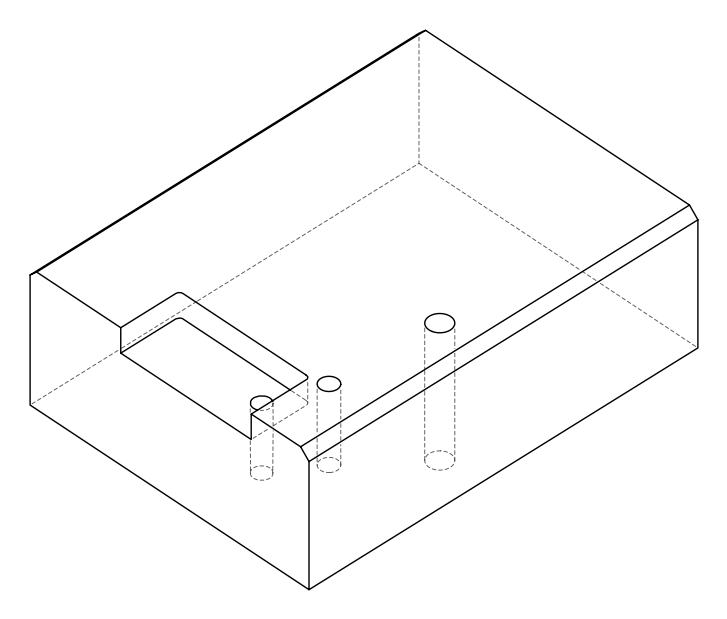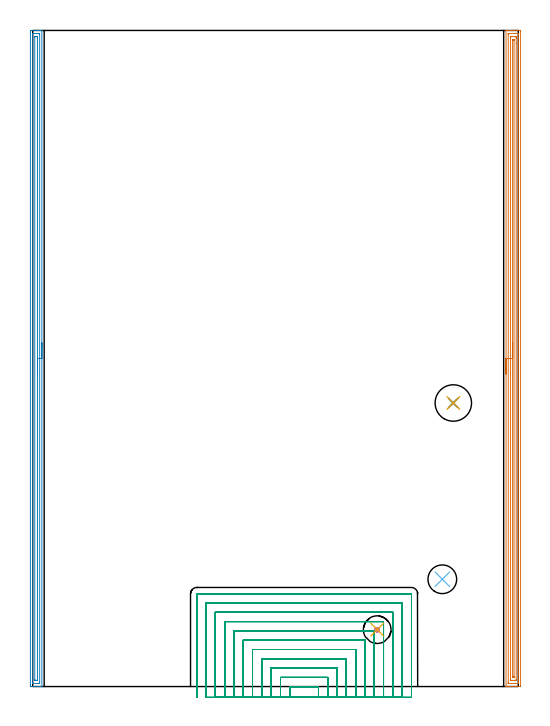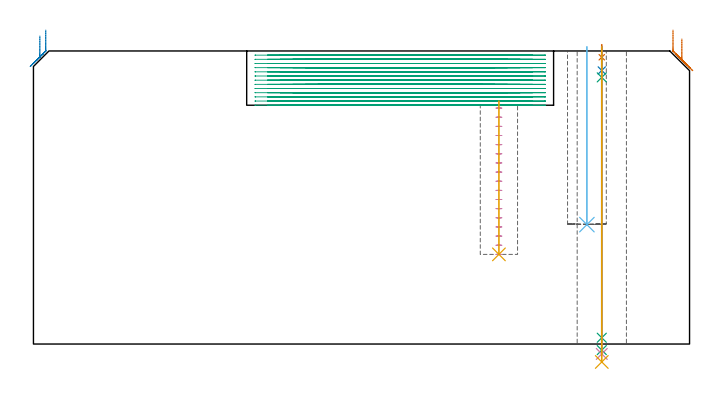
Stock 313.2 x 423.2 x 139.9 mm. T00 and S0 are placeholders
(PLAN: 11 operations, 9 tool changes, 113.8 min)
(1 AREA_MILL | FG_CHAMFER_SURFACE | UGT0205_001 | 13.73 min | 18696 mm3)
(2 AREA_MILL_1 | FG_CHAMFER_SURFACE_1 | UGT0205_001 | 10.36 min | 11587 mm3)
(3 MILL_SLOT | SLOT_PARTIAL_RECTANGULAR | NXT0201_009 | Follow Part, ap 2, ae 75% | 86.19 min | 242290 mm3)
(4 MILL_BLIND_HOLE_FROM_SOLID_MATERIAL | STEP1POCKET | UGT0201_133 | Spiral | 0.92 min | 17721 mm3)
(5 BORE_BLIND_HOLE | STEP1POCKET | UGT0332_075 | 0.3 min | 0 mm3)
(6 INDEXABLE_INSERT_DRILL_BLIND_HOLE_FROM_SOLID | STEP1POCKET_1 | NXT0302_008 | 0.34 min | 22179 mm3)
(7 SPOT_DRILL | STEP1HOLE | NXT0321_9005460120000 | 0.05 min | 160 mm3)
(8 DRILL_BLIND_HOLE_INTO_CENTER | STEP1HOLE | NXT0301_033 | 0.05 min | 217 mm3)
(9 GUN_DRILL_THROUGH_HOLE | STEP1HOLE | UGT0307_002 | 0.63 min | 3666 mm3)
(10 SPADE_DRILL_TO_ENLARGE_THROUGH_HOLE | STEP1HOLE | UGT0306_005 | 0.59 min | 18992 mm3)
(11 DRILL_TO_ENLARGE_THROUGH_HOLE | STEP1HOLE | UGT0301_056 | 0.6 min | 37584 mm3)
(TOOL UGT0205_001 | Chamfer Mill 20 x 3 x 45 deg. | D20 FL50 Z2)
(TOOL NXT0201_009 | ENDMILL 8mm [2P460-0800-NA 1630] | D8 FL26 Z6)
(TOOL UGT0201_133 | Carbide End Mill 15.0 | D15 FL30 Z4)
(TOOL UGT0332_075 | 17.75 mm Rough Boring Bar | D17.75)
(TOOL NXT0302_008 | Index. Insert Drill 18.5mm [880-D1850L25-05] | D18.5 PA176 FL93 Z2)
(TOOL NXT0321_9005460120000 | NC Spot Drill, 142deg, 12mm, Carbide, Uncoated | D12 PA142 FL30 Z2)
(TOOL NXT0301_033 | Carbide Drill 6.2mm [860.1-0620-031A1-MM 2214] | D6.2 PA140 FL53 Z2)
(TOOL UGT0307_002 | Gun Drill 6 mm | D6 PA130 FL24 Z1)
(TOOL UGT0306_005 | Spade Drill 14.5mm | D14.5 PA132 FL10 Z2)
(TOOL UGT0301_056 | Twist Drill 23.5 mm | D23.5 PA118 FL155 Z2)
(OP 1 AREA_MILL)
G17 G21 G94 G90
T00 M6
G54
G17 G0 G90 X305.3 Y201.6 S1061 M3
G43 Z149.9 H0
G94 G1 Y201.638 Z149.028 F250.
Y201.752 Z148.163
Y201.941 Z147.312
Y202.203 Z146.48
Y202.537 Z145.674
Y202.94 Z144.9
Y203.408 Z144.164
Y203.94 Z143.472
Y204.529 Z142.829
Y205.172 Z142.239
Y205.864 Z141.708
Y206.6 Z141.24
Y207.374 Z140.837
Y208.18 Z140.503
Y209.012 Z140.241
Y209.863 Z140.052
Y210.728 Z139.938
Y211.6 Z139.9
Y423.021
X305.302 Y423.19 Z139.888
X305.432 Y423.197 Z139.761
X305.569 Y423.2 Z139.631
X305.806 Z139.393
X306.508 Z138.687
X307.731 Z137.465
X308.254 Z136.941
X308.866 Z136.33
X314.365 Z130.832
X314.631 Y423.196 Z130.567
X314.692 Y423.19 Z130.505
X314.699 Y423.126 Z130.499
X314.7 Y422.573 Z130.5
Y0.627
X314.694 Y0.069 Z130.504
X314.692 Y0.01 Z130.506
X314.627 Y0. Z130.571
X308.254 Z136.941
X307.731 Z137.465
X307.381 Z137.815
X306.858 Z138.338
X306.508 Z138.687
X305.569 Z139.631
X305.434 Z139.758
X305.376 Z139.815
X305.303 Y0.01 Z139.888
X305.3 Y0.179 Z139.9
Y211.6
X306.714 Z138.486
X306.715 Y420.786 Z138.485
X306.717 Y421.127 Z138.483
X306.718 Y421.168 Z138.482
X306.72 Y421.183 Z138.48
X306.735 Y421.19 Z138.465
X306.841 Y421.195 Z138.359
X306.977 Y421.199 Z138.223
X313.088 Z132.112
X313.24 Y421.196 Z131.96
X313.272 Y421.192 Z131.928
X313.279 Y421.188 Z131.921
X313.282 Y421.177 Z131.918
X313.284 Y421.142 Z131.916
X313.285 Y420.997 Z131.915
X313.286 Y420.786 Z131.914
X313.285 Y2.414 Z131.915
X313.283 Y2.073 Z131.917
X313.281 Y2.032 Z131.919
X313.28 Y2.017 Z131.92
X313.265 Y2.01 Z131.935
X313.159 Y2.005 Z132.041
X313.023 Y2.001 Z132.177
X306.912 Z138.288
X306.76 Y2.004 Z138.44
X306.728 Y2.008 Z138.472
X306.721 Y2.012 Z138.479
X306.718 Y2.023 Z138.482
X306.716 Y2.058 Z138.484
X306.715 Y2.203 Z138.485
X306.714 Y2.414 Z138.486
Y211.6
X308.128 Z137.072
X308.129 Y418.998 Z137.071
X308.131 Y419.124 Z137.069
X308.134 Y419.167 Z137.066
X308.137 Y419.19 Z137.063
X308.156 Y419.192 Z137.044
X308.254 Y419.195 Z136.946
X308.929 Y419.2 Z136.271
X309.127 Z136.073
X310.675 Z134.525
X311.549 Y419.199 Z133.651
X311.746 Y419.197 Z133.454
X311.812 Y419.194 Z133.388
X311.858 Y419.19 Z133.342
X311.864 Y419.125 Z133.336
X311.868 Y418.998 Z133.332
X311.87 Y418.87 Z133.33
X311.871 Y418.104 Z133.329
Y414.876
Y4.202
X311.869 Y4.076 Z133.331
X311.866 Y4.033 Z133.334
X311.863 Y4.01 Z133.337
X311.844 Y4.008 Z133.356
X311.746 Y4.005 Z133.454
X311.07 Y4. Z134.13
X310.873 Z134.327
X309.324 Z135.876
X308.451 Y4.001 Z136.749
X308.254 Y4.003 Z136.946
X308.188 Y4.006 Z137.012
X308.142 Y4.01 Z137.058
X308.136 Y4.075 Z137.064
X308.132 Y4.202 Z137.068
X308.13 Y4.33 Z137.07
X308.129 Y5.096 Z137.071
Y8.323
X308.128 Y211.6 Z137.072
X309.543 Z135.657
Y416.94
X309.544 Y417.065 Z135.656
X309.547 Y417.148 Z135.653
X309.549 Y417.188 Z135.651
X309.569 Y417.19 Z135.631
X310. Y417.2 Z135.2
X310.01 Z135.19
X310.428 Y417.192 Z134.772
X310.449 Y417.19 Z134.751
X310.452 Y417.176 Z134.748
X310.456 Y417.142 Z134.744
X310.457 Y417.098 Z134.743
Y417.054
Y6.26
X310.456 Y6.135 Z134.744
X310.453 Y6.052 Z134.747
X310.45 Y6.012 Z134.75
X310.431 Y6.01 Z134.769
X310. Y6. Z135.2
X309.99 Z135.21
X309.572 Y6.008 Z135.628
X309.551 Y6.01 Z135.649
X309.548 Y6.024 Z135.652
X309.544 Y6.058 Z135.656
X309.543 Y6.102 Z135.657
Y6.146
Y211.6
Y212.472 Z135.695
Y213.336 Z135.809
Y214.188 Z135.998
Y215.02 Z136.26
Y215.826 Z136.594
Y216.6 Z136.997
Y217.336 Z137.466
Y218.028 Z137.997
Y218.671 Z138.586
Y219.26 Z139.229
Y219.791 Z139.922
Y220.26 Z140.657
Y220.663 Z141.431
Y220.997 Z142.237
Y221.259 Z143.069
Y221.448 Z143.921
Y221.562 Z144.786
Y221.6 Z145.657
G0 Z149.9
M5
M2
(OP 2 AREA_MILL_1)
G17 G21 G94 G90
T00 M6
G54
G17 G0 G90 X5.9 Y221.6 S1061 M3
G43 Z149.9 H0
G94 G1 Y221.562 Z149.028 F250.
Y221.448 Z148.163
Y221.259 Z147.312
Y220.997 Z146.48
Y220.663 Z145.674
Y220.26 Z144.9
Y219.792 Z144.164
Y219.26 Z143.472
Y218.671 Z142.829
Y218.028 Z142.24
Y217.336 Z141.708
Y216.6 Z141.24
Y215.826 Z140.837
Y215.02 Z140.503
Y214.188 Z140.241
Y213.336 Z140.052
Y212.472 Z139.938
Y211.6 Z139.9
Y0.18
X5.897 Y0.01 Z139.888
X5.847 Y0.007 Z139.839
X5.432 Y0. Z139.432
X5.143 Z139.142
X4.427 Z138.422
X3.178 Z137.175
X1.755 Z135.75
X-0.918 Y0.001 Z133.079
X-1.165 Y0.003 Z132.832
X-1.492 Y0.008 Z132.506
X-1.494 Y0.048 Z132.504
X-1.499 Y0.626 Z132.501
X-1.5 Y1.211 Z132.5
Y422.264
X-1.499 Y422.573 Z132.501
X-1.494 Y423.152 Z132.504
X-1.492 Y423.192 Z132.506
X-0.918 Y423.2 Z133.079
X2.645 Z136.64
X4.069 Z138.066
X4.427 Z138.422
X5.143 Z139.142
X5.432 Z139.432
X5.847 Y423.193 Z139.839
X5.897 Y423.19 Z139.888
X5.9 Y423.02 Z139.9
Y211.6
X4.486 Z138.486
X4.485 Y2.296 Z138.485
X4.481 Y2.179 Z138.481
X4.472 Y2.01 Z138.472
X4.427 Y2.007 Z138.427
X3.949 Y2.001 Z137.949
X0.385 Z134.385
X-0.027 Y2.008 Z133.973
X-0.079 Y2.011 Z133.921
X-0.084 Y2.238 Z133.916
X-0.085 Y2.355 Z133.915
Y420.904
X-0.081 Y421.021 Z133.919
X-0.072 Y421.19 Z133.928
X-0.027 Y421.193 Z133.973
X0.451 Y421.199 Z134.451
X4.015 Z138.015
X4.427 Y421.192 Z138.427
X4.479 Y421.189 Z138.479
X4.484 Y420.962 Z138.484
X4.485 Y420.845 Z138.485
X4.486 Y211.6 Z138.486
X3.072 Z137.072
X3.071 Y4.095 Z137.071
X3.07 Y4.042 Z137.07
X3.068 Y4.017 Z137.068
X3.066 Y4.011 Z137.066
X3.048 Y4.009 Z137.048
X2.846 Y4.001 Z136.846
X1.755 Z135.755
X1.553 Y4.005 Z135.553
X1.419 Y4.01 Z135.419
X1.335 Y4.017 Z135.335
X1.333 Y4.06 Z135.333
X1.331 Y4.202 Z135.331
X1.329 Y4.629 Z135.329
Y419.105
X1.33 Y419.158 Z135.33
X1.332 Y419.183 Z135.332
X1.334 Y419.189 Z135.334
X1.352 Y419.191 Z135.352
X1.554 Y419.199 Z135.554
X2.645 Z136.645
X2.847 Y419.195 Z136.847
X2.981 Y419.19 Z136.981
X3.065 Y419.183 Z137.065
X3.067 Y419.14 Z137.067
X3.069 Y418.998 Z137.069
X3.071 Y418.57 Z137.071
X3.072 Y211.6 Z137.072
Y210.728 Z137.11
Y209.864 Z137.223
Y209.012 Z137.412
Y208.18 Z137.675
Y207.374 Z138.008
Y206.6 Z138.411
Y205.864 Z138.88
Y205.172 Z139.411
Y204.529 Z140.
Y203.94 Z140.644
Y203.408 Z141.336
Y202.94 Z142.072
Y202.537 Z142.845
Y202.203 Z143.651
Y201.941 Z144.483
Y201.752 Z145.335
Y201.638 Z146.2
Y201.6 Z147.072
G0 Z149.9
M5
M2
(OP 3 MILL_SLOT)
G17 G21 G94 G90
T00 M6
G54
G17 G0 G90 X184.3 Y-7. S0 M3
G43 Z149.9 H1
Z137.908
G94 G1 Y-4. F250.
Y-0.1 F500.
X165.8
Y-4.
Y-7. F250.
X190.3
Y-4.
Y5.9 F500.
X159.8
Y-4.
Y-7. F250.
X196.3
Y-4.
Y11.9 F500.
X153.8
Y-4.
Y-7. F250.
X202.3
Y-4.
Y17.9 F500.
X147.8
Y-4.
Y-7. F250.
X208.3
Y-4.
Y23.9 F500.
X141.8
Y-4.
Y-7. F250.
X214.3
Y-4.
Y29.9 F500.
X135.8
Y-4.
Y-7. F250.
X220.3
Y-4.
Y35.9 F500.
X129.8
Y-4.
Y-7. F250.
X226.3
Y-4.
Y41.9 F500.
X123.8
Y-4.
Y-7. F250.
X232.3
Y-4.
Y47.9 F500.
X117.8
Y-4.
Y-7. F250.
X238.3
Y-4.
Y53.9 F500.
X111.8
Y-4.
Y-7. F250.
X244.3
Y-4.
Y59.8 F500.
X244.295 Y59.855
X244.255 Y59.895
X244.2 Y59.9
X105.9
X105.845 Y59.895
X105.805 Y59.855
X105.8 Y59.8
Y-4.
Y-7. F250.
G0 X184.3 Z135.915
G1 Y-4.
Y-0.1 F500.
X165.8
Y-4.
Y-7. F250.
X190.3
Y-4.
Y5.9 F500.
X159.8
Y-4.
Y-7. F250.
X196.3
Y-4.
Y11.9 F500.
X153.8
Y-4.
Y-7. F250.
X202.3
Y-4.
Y17.9 F500.
X147.8
Y-4.
Y-7. F250.
X208.3
Y-4.
Y23.9 F500.
X141.8
Y-4.
Y-7. F250.
X214.3
Y-4.
Y29.9 F500.
X135.8
Y-4.
Y-7. F250.
X220.3
Y-4.
Y35.9 F500.
X129.8
Y-4.
Y-7. F250.
X226.3
Y-4.
Y41.9 F500.
X123.8
Y-4.
Y-7. F250.
X232.3
Y-4.
Y47.9 F500.
X117.8
Y-4.
Y-7. F250.
X238.3
Y-4.
Y53.9 F500.
X111.8
Y-4.
Y-7. F250.
X244.3
Y-4.
Y59.8 F500.
X244.295 Y59.855
X244.255 Y59.895
X244.2 Y59.9
X105.9
X105.845 Y59.895
X105.805 Y59.855
X105.8 Y59.8
Y-4.
Y-7. F250.
G0 X184.3 Z133.923
G1 Y-4.
Y-0.1 F500.
X165.8
Y-4.
Y-7. F250.
X190.3
Y-4.
Y5.9 F500.
X159.8
Y-4.
Y-7. F250.
X196.3
Y-4.
Y11.9 F500.
X153.8
Y-4.
Y-7. F250.
X202.3
Y-4.
Y17.9 F500.
X147.8
Y-4.
Y-7. F250.
X208.3
Y-4.
Y23.9 F500.
X141.8
Y-4.
Y-7. F250.
X214.3
Y-4.
Y29.9 F500.
X135.8
Y-4.
Y-7. F250.
X220.3
Y-4.
Y35.9 F500.
X129.8
Y-4.
Y-7. F250.
X226.3
Y-4.
Y41.9 F500.
X123.8
Y-4.
Y-7. F250.
X232.3
Y-4.
Y47.9 F500.
X117.8
Y-4.
Y-7. F250.
X238.3
Y-4.
Y53.9 F500.
X111.8
Y-4.
Y-7. F250.
X244.3
Y-4.
Y59.8 F500.
X244.295 Y59.855
X244.255 Y59.895
X244.2 Y59.9
X105.9
X105.845 Y59.895
X105.805 Y59.855
X105.8 Y59.8
Y-4.
Y-7. F250.
G0 X184.3 Z131.931
G1 Y-4.
Y-0.1 F500.
X165.8
Y-4.
Y-7. F250.
X190.3
Y-4.
Y5.9 F500.
X159.8
Y-4.
Y-7. F250.
X196.3
Y-4.
Y11.9 F500.
X153.8
Y-4.
Y-7. F250.
X202.3
Y-4.
Y17.9 F500.
X147.8
Y-4.
Y-7. F250.
X208.3
Y-4.
Y23.9 F500.
X141.8
Y-4.
Y-7. F250.
X214.3
Y-4.
Y29.9 F500.
X135.8
Y-4.
Y-7. F250.
X220.3
Y-4.
Y35.9 F500.
X129.8
Y-4.
Y-7. F250.
X226.3
Y-4.
Y41.9 F500.
X123.8
Y-4.
Y-7. F250.
X232.3
Y-4.
Y47.9 F500.
X117.8
Y-4.
Y-7. F250.
X238.3
Y-4.
Y53.9 F500.
X111.8
Y-4.
Y-7. F250.
X244.3
Y-4.
Y59.8 F500.
X244.295 Y59.855
X244.255 Y59.895
X244.2 Y59.9
X105.9
X105.845 Y59.895
X105.805 Y59.855
X105.8 Y59.8
Y-4.
Y-7. F250.
G0 X184.3 Z129.938
G1 Y-4.
Y-0.1 F500.
X165.8
Y-4.
Y-7. F250.
X190.3
Y-4.
Y5.9 F500.
X159.8
Y-4.
Y-7. F250.
X196.3
Y-4.
Y11.9 F500.
X153.8
Y-4.
Y-7. F250.
X202.3
Y-4.
Y17.9 F500.
X147.8
Y-4.
Y-7. F250.
X208.3
Y-4.
Y23.9 F500.
X141.8
Y-4.
Y-7. F250.
X214.3
Y-4.
Y29.9 F500.
X135.8
Y-4.
Y-7. F250.
X220.3
Y-4.
Y35.9 F500.
X129.8
Y-4.
Y-7. F250.
X226.3
Y-4.
Y41.9 F500.
X123.8
Y-4.
Y-7. F250.
X232.3
Y-4.
Y47.9 F500.
X117.8
Y-4.
Y-7. F250.
X238.3
Y-4.
Y53.9 F500.
X111.8
Y-4.
Y-7. F250.
X244.3
Y-4.
Y59.8 F500.
X244.295 Y59.855
X244.255 Y59.895
X244.2 Y59.9
X105.9
X105.845 Y59.895
X105.805 Y59.855
X105.8 Y59.8
Y-4.
Y-7. F250.
G0 X184.3 Z127.946
G1 Y-4.
Y-0.1 F500.
X165.8
Y-4.
Y-7. F250.
X190.3
Y-4.
Y5.9 F500.
X159.8
Y-4.
Y-7. F250.
X196.3
Y-4.
Y11.9 F500.
X153.8
Y-4.
Y-7. F250.
X202.3
Y-4.
Y17.9 F500.
X147.8
Y-4.
Y-7. F250.
X208.3
Y-4.
Y23.9 F500.
X141.8
Y-4.
Y-7. F250.
X214.3
Y-4.
Y29.9 F500.
X135.8
Y-4.
Y-7. F250.
X220.3
Y-4.
Y35.9 F500.
X129.8
Y-4.
Y-7. F250.
X226.3
Y-4.
Y41.9 F500.
X123.8
Y-4.
Y-7. F250.
X232.3
Y-4.
Y47.9 F500.
X117.8
Y-4.
Y-7. F250.
X238.3
Y-4.
Y53.9 F500.
X111.8
Y-4.
Y-7. F250.
X244.3
Y-4.
Y59.8 F500.
X244.295 Y59.855
X244.255 Y59.895
X244.2 Y59.9
X105.9
X105.845 Y59.895
X105.805 Y59.855
X105.8 Y59.8
Y-4.
Y-7. F250.
G0 X184.3 Z125.954
G1 Y-4.
Y-0.1 F500.
X165.8
Y-4.
Y-7. F250.
X190.3
Y-4.
Y5.9 F500.
X159.8
Y-4.
Y-7. F250.
X196.3
Y-4.
Y11.9 F500.
X153.8
Y-4.
Y-7. F250.
X202.3
Y-4.
Y17.9 F500.
X147.8
Y-4.
Y-7. F250.
X208.3
Y-4.
Y23.9 F500.
X141.8
Y-4.
Y-7. F250.
X214.3
Y-4.
Y29.9 F500.
X135.8
Y-4.
Y-7. F250.
X220.3
Y-4.
Y35.9 F500.
X129.8
Y-4.
Y-7. F250.
X226.3
Y-4.
Y41.9 F500.
X123.8
Y-4.
Y-7. F250.
X232.3
Y-4.
Y47.9 F500.
X117.8
Y-4.
Y-7. F250.
X238.3
Y-4.
Y53.9 F500.
X111.8
Y-4.
Y-7. F250.
X244.3
Y-4.
Y59.8 F500.
X244.295 Y59.855
X244.255 Y59.895
X244.2 Y59.9
X105.9
X105.845 Y59.895
X105.805 Y59.855
X105.8 Y59.8
Y-4.
Y-7. F250.
G0 X184.3 Z123.961
G1 Y-4.
Y-0.1 F500.
X165.8
Y-4.
Y-7. F250.
X190.3
Y-4.
Y5.9 F500.
X159.8
Y-4.
Y-7. F250.
X196.3
Y-4.
Y11.9 F500.
X153.8
Y-4.
Y-7. F250.
X202.3
Y-4.
Y17.9 F500.
X147.8
Y-4.
Y-7. F250.
X208.3
Y-4.
Y23.9 F500.
X141.8
Y-4.
Y-7. F250.
X214.3
Y-4.
Y29.9 F500.
X135.8
Y-4.
Y-7. F250.
X220.3
Y-4.
Y35.9 F500.
X129.8
Y-4.
Y-7. F250.
X226.3
Y-4.
Y41.9 F500.
X123.8
Y-4.
Y-7. F250.
X232.3
Y-4.
Y47.9 F500.
X117.8
Y-4.
Y-7. F250.
X238.3
Y-4.
Y53.9 F500.
X111.8
Y-4.
Y-7. F250.
X244.3
Y-4.
Y59.8 F500.
X244.295 Y59.855
X244.255 Y59.895
X244.2 Y59.9
X105.9
X105.845 Y59.895
X105.805 Y59.855
X105.8 Y59.8
Y-4.
Y-7. F250.
G0 X184.3 Z121.969
G1 Y-4.
Y-0.1 F500.
X165.8
Y-4.
Y-7. F250.
X190.3
Y-4.
Y5.9 F500.
X159.8
Y-4.
Y-7. F250.
X196.3
Y-4.
Y11.9 F500.
X153.8
Y-4.
Y-7. F250.
X202.3
Y-4.
Y17.9 F500.
X147.8
Y-4.
Y-7. F250.
X208.3
Y-4.
Y23.9 F500.
X141.8
Y-4.
Y-7. F250.
X214.3
Y-4.
Y29.9 F500.
X135.8
Y-4.
Y-7. F250.
X220.3
Y-4.
Y35.9 F500.
X129.8
Y-4.
Y-7. F250.
X226.3
Y-4.
Y41.9 F500.
X123.8
Y-4.
Y-7. F250.
X232.3
Y-4.
Y47.9 F500.
X117.8
Y-4.
Y-7. F250.
X238.3
Y-4.
Y53.9 F500.
X111.8
Y-4.
Y-7. F250.
X244.3
Y-4.
Y59.8 F500.
X244.295 Y59.855
X244.255 Y59.895
X244.2 Y59.9
X105.9
X105.845 Y59.895
X105.805 Y59.855
X105.8 Y59.8
Y-4.
Y-7. F250.
G0 X184.3 Z119.977
G1 Y-4.
Y-0.1 F500.
X165.8
Y-4.
Y-7. F250.
X190.3
Y-4.
Y5.9 F500.
X159.8
Y-4.
Y-7. F250.
X196.3
Y-4.
Y11.9 F500.
X153.8
Y-4.
Y-7. F250.
X202.3
Y-4.
Y17.9 F500.
X147.8
Y-4.
Y-7. F250.
X208.3
Y-4.
Y23.9 F500.
X141.8
Y-4.
Y-7. F250.
X214.3
Y-4.
Y29.9 F500.
X135.8
Y-4.
Y-7. F250.
X220.3
Y-4.
Y35.9 F500.
X129.8
Y-4.
Y-7. F250.
X226.3
Y-4.
Y41.9 F500.
X123.8
Y-4.
Y-7. F250.
X232.3
Y-4.
Y47.9 F500.
X117.8
Y-4.
Y-7. F250.
X238.3
Y-4.
Y53.9 F500.
X111.8
Y-4.
Y-7. F250.
X244.3
Y-4.
Y59.8 F500.
X244.295 Y59.855
X244.255 Y59.895
X244.2 Y59.9
X105.9
X105.845 Y59.895
X105.805 Y59.855
X105.8 Y59.8
Y-4.
Y-7. F250.
G0 X184.3 Z117.985
G1 Y-4.
Y-0.1 F500.
X165.8
Y-4.
Y-7. F250.
X190.3
Y-4.
Y5.9 F500.
X159.8
Y-4.
Y-7. F250.
X196.3
Y-4.
Y11.9 F500.
X153.8
Y-4.
Y-7. F250.
X202.3
Y-4.
Y17.9 F500.
X147.8
Y-4.
Y-7. F250.
X208.3
Y-4.
Y23.9 F500.
X141.8
Y-4.
Y-7. F250.
X214.3
Y-4.
Y29.9 F500.
X135.8
Y-4.
Y-7. F250.
X220.3
Y-4.
Y35.9 F500.
X129.8
Y-4.
Y-7. F250.
X226.3
Y-4.
Y41.9 F500.
X123.8
Y-4.
Y-7. F250.
X232.3
Y-4.
Y47.9 F500.
X117.8
Y-4.
Y-7. F250.
X238.3
Y-4.
Y53.9 F500.
X111.8
Y-4.
Y-7. F250.
X244.3
Y-4.
Y59.8 F500.
X244.295 Y59.855
X244.255 Y59.895
X244.2 Y59.9
X105.9
X105.845 Y59.895
X105.805 Y59.855
X105.8 Y59.8
Y-4.
Y-7. F250.
G0 X184.3 Z115.992
G1 Y-4.
Y-0.1 F500.
X165.8
Y-4.
Y-7. F250.
X190.3
Y-4.
Y5.9 F500.
X159.8
Y-4.
Y-7. F250.
X196.3
Y-4.
Y11.9 F500.
X153.8
Y-4.
Y-7. F250.
X202.3
Y-4.
Y17.9 F500.
X147.8
Y-4.
Y-7. F250.
X208.3
Y-4.
Y23.9 F500.
X141.8
Y-4.
Y-7. F250.
X214.3
Y-4.
Y29.9 F500.
X135.8
Y-4.
Y-7. F250.
X220.3
Y-4.
Y35.9 F500.
X129.8
Y-4.
Y-7. F250.
X226.3
Y-4.
Y41.9 F500.
X123.8
Y-4.
Y-7. F250.
X232.3
Y-4.
Y47.9 F500.
X117.8
Y-4.
Y-7. F250.
X238.3
Y-4.
Y53.9 F500.
X111.8
Y-4.
Y-7. F250.
X244.3
Y-4.
Y59.8 F500.
X244.295 Y59.855
X244.255 Y59.895
X244.2 Y59.9
X105.9
X105.845 Y59.895
X105.805 Y59.855
X105.8 Y59.8
Y-4.
Y-7. F250.
G0 X184.3 Z114.
G1 Y-4.
Y-0.1 F500.
X165.8
Y-4.
Y-7. F250.
X190.3
Y-4.
Y5.9 F500.
X159.8
Y-4.
Y-7. F250.
X196.3
Y-4.
Y11.9 F500.
X153.8
Y-4.
Y-7. F250.
X202.3
Y-4.
Y17.9 F500.
X147.8
Y-4.
Y-7. F250.
X208.3
Y-4.
Y23.9 F500.
X141.8
Y-4.
Y-7. F250.
X214.3
Y-4.
Y29.9 F500.
X135.8
Y-4.
Y-7. F250.
X220.3
Y-4.
Y35.9 F500.
X129.8
Y-4.
Y-7. F250.
X226.3
Y-4.
Y41.9 F500.
X123.8
Y-4.
Y-7. F250.
X232.3
Y-4.
Y47.9 F500.
X117.8
Y-4.
Y-7. F250.
X238.3
Y-4.
Y53.9 F500.
X111.8
Y-4.
Y-7. F250.
X244.3
Y-4.
Y59.8 F500.
X244.295 Y59.855
X244.255 Y59.895
X244.2 Y59.9
X105.9
X105.845 Y59.895
X105.805 Y59.855
X105.8 Y59.8
Y-4.
Y-7. F250.
G0 Z149.9
M5
M2
(OP 4 MILL_BLIND_HOLE_FROM_SOLID_MATERIAL)
G17 G21 G94 G90
T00 M6
G54
G17 G0 G90 X222.2 Y36.7 S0 M3
G43 Z149.9 H0
Z112.635
G94 G3 X222.9 Y37.4 R0.7 F250.
X222.2 Y38.1 R0.7
X220.8 Y36.7 R1.4
X222.2 Y38.1 R-1.4
X221.5 Y37.4 R0.7
X222.2 Y36.7 R0.7
G0 Z108.271
G3 X222.9 Y37.4 R0.7
X222.2 Y38.1 R0.7
X220.8 Y36.7 R1.4
X222.2 Y38.1 R-1.4
X221.5 Y37.4 R0.7
X222.2 Y36.7 R0.7
G0 Z103.906
G3 X222.9 Y37.4 R0.7
X222.2 Y38.1 R0.7
X220.8 Y36.7 R1.4
X222.2 Y38.1 R-1.4
X221.5 Y37.4 R0.7
X222.2 Y36.7 R0.7
G0 Z99.541
G3 X222.9 Y37.4 R0.7
X222.2 Y38.1 R0.7
X220.8 Y36.7 R1.4
X222.2 Y38.1 R-1.4
X221.5 Y37.4 R0.7
X222.2 Y36.7 R0.7
G0 Z95.176
G3 X222.9 Y37.4 R0.7
X222.2 Y38.1 R0.7
X220.8 Y36.7 R1.4
X222.2 Y38.1 R-1.4
X221.5 Y37.4 R0.7
X222.2 Y36.7 R0.7
G0 Z90.812
G3 X222.9 Y37.4 R0.7
X222.2 Y38.1 R0.7
X220.8 Y36.7 R1.4
X222.2 Y38.1 R-1.4
X221.5 Y37.4 R0.7
X222.2 Y36.7 R0.7
G0 Z86.447
G3 X222.9 Y37.4 R0.7
X222.2 Y38.1 R0.7
X220.8 Y36.7 R1.4
X222.2 Y38.1 R-1.4
X221.5 Y37.4 R0.7
X222.2 Y36.7 R0.7
G0 Z82.082
G3 X222.9 Y37.4 R0.7
X222.2 Y38.1 R0.7
X220.8 Y36.7 R1.4
X222.2 Y38.1 R-1.4
X221.5 Y37.4 R0.7
X222.2 Y36.7 R0.7
G0 Z77.718
G3 X222.9 Y37.4 R0.7
X222.2 Y38.1 R0.7
X220.8 Y36.7 R1.4
X222.2 Y38.1 R-1.4
X221.5 Y37.4 R0.7
X222.2 Y36.7 R0.7
G0 Z73.353
G3 X222.9 Y37.4 R0.7
X222.2 Y38.1 R0.7
X220.8 Y36.7 R1.4
X222.2 Y38.1 R-1.4
X221.5 Y37.4 R0.7
X222.2 Y36.7 R0.7
G0 Z68.988
G3 X222.9 Y37.4 R0.7
X222.2 Y38.1 R0.7
X220.8 Y36.7 R1.4
X222.2 Y38.1 R-1.4
X221.5 Y37.4 R0.7
X222.2 Y36.7 R0.7
G0 Z64.624
G3 X222.9 Y37.4 R0.7
X222.2 Y38.1 R0.7
X220.8 Y36.7 R1.4
X222.2 Y38.1 R-1.4
X221.5 Y37.4 R0.7
X222.2 Y36.7 R0.7
G0 Z60.259
G3 X222.9 Y37.4 R0.7
X222.2 Y38.1 R0.7
X220.8 Y36.7 R1.4
X222.2 Y38.1 R-1.4
X221.5 Y37.4 R0.7
X222.2 Y36.7 R0.7
G0 Z55.894
G3 X222.9 Y37.4 R0.7
X222.2 Y38.1 R0.7
X220.8 Y36.7 R1.4
X222.2 Y38.1 R-1.4
X221.5 Y37.4 R0.7
X222.2 Y36.7 R0.7
G0 Z51.529
G3 X222.9 Y37.4 R0.7
X222.2 Y38.1 R0.7
X220.8 Y36.7 R1.4
X222.2 Y38.1 R-1.4
X221.5 Y37.4 R0.7
X222.2 Y36.7 R0.7
G0 Z47.165
G3 X222.9 Y37.4 R0.7
X222.2 Y38.1 R0.7
X220.8 Y36.7 R1.4
X222.2 Y38.1 R-1.4
X221.5 Y37.4 R0.7
X222.2 Y36.7 R0.7
G0 Z42.8
G3 X222.9 Y37.4 R0.7
X222.2 Y38.1 R0.7
X220.8 Y36.7 R1.4
X222.2 Y38.1 R-1.4
X221.5 Y37.4 R0.7
X222.2 Y36.7 R0.7
G0 Z149.9
M5
M2
(OP 5 BORE_BLIND_HOLE)
G17 G21 G94 G90
T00 M6
G54
G17 G0 G90 X222.2 Y36.7 S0 M3
G43 Z149.9 H0
G94 G85 G98 Z42.8 F250. R116.
G80
M5
M2
(OP 6 INDEXABLE_INSERT_DRILL_BLIND_HOLE_FROM_SOLID)
G17 G21 G94 G90
T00 M6
G54
G17 G0 G90 X264.2 Y69.2 S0 M3
G43 Z149.9 H1
G94 G81 G98 Z57. F250. R141.9
G80
M5
M2
(OP 7 SPOT_DRILL)
G17 G21 G94 G90
T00 M6
G54
G17 G0 G90 X271.3 Y182.9 S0 M3
G43 Z149.9 H0
G94 G81 G98 Z136.9 F250. R142.9
G80
M5
M2
(OP 8 DRILL_BLIND_HOLE_INTO_CENTER)
G17 G21 G94 G90
T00 M6
G54
G17 G0 G90 X271.3 Y182.9 S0 M3
G43 Z149.9 H1
G94 G81 G98 Z130.6 F250. R141.9
G80
M5
M2
(OP 9 GUN_DRILL_THROUGH_HOLE)
G17 G21 G94 G90
T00 M6
G54
G17 G0 G90 X271.3 Y182.9 M8
G43 Z149.9 H0
Z137.332
S716 M3
G94 G1 Z127.293 F125. M26
G4 X.084
Z3. F250.
G4 X.084
Z-2.899 F125.
G4 X.084
M5
M9
G0 Z137.332
Z149.9
M2
(OP 10 SPADE_DRILL_TO_ENLARGE_THROUGH_HOLE)
G17 G21 G94 G90
T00 M6
G54
G17 G0 G90 X271.3 Y182.9 S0 M3
G43 Z149.9 H0
G94 G73 G98 Z-4.728 F250. Q14.463 R141.9
G80
M5
M2
(OP 11 DRILL_TO_ENLARGE_THROUGH_HOLE)
G17 G21 G94 G90
T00 M6
G54
G17 G0 G90 X271.3 Y182.9 S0 M3
G43 Z149.9 H0
G94 G73 G98 Z-8.56 F250. Q21.209 R141.9
G80
M5
M2
